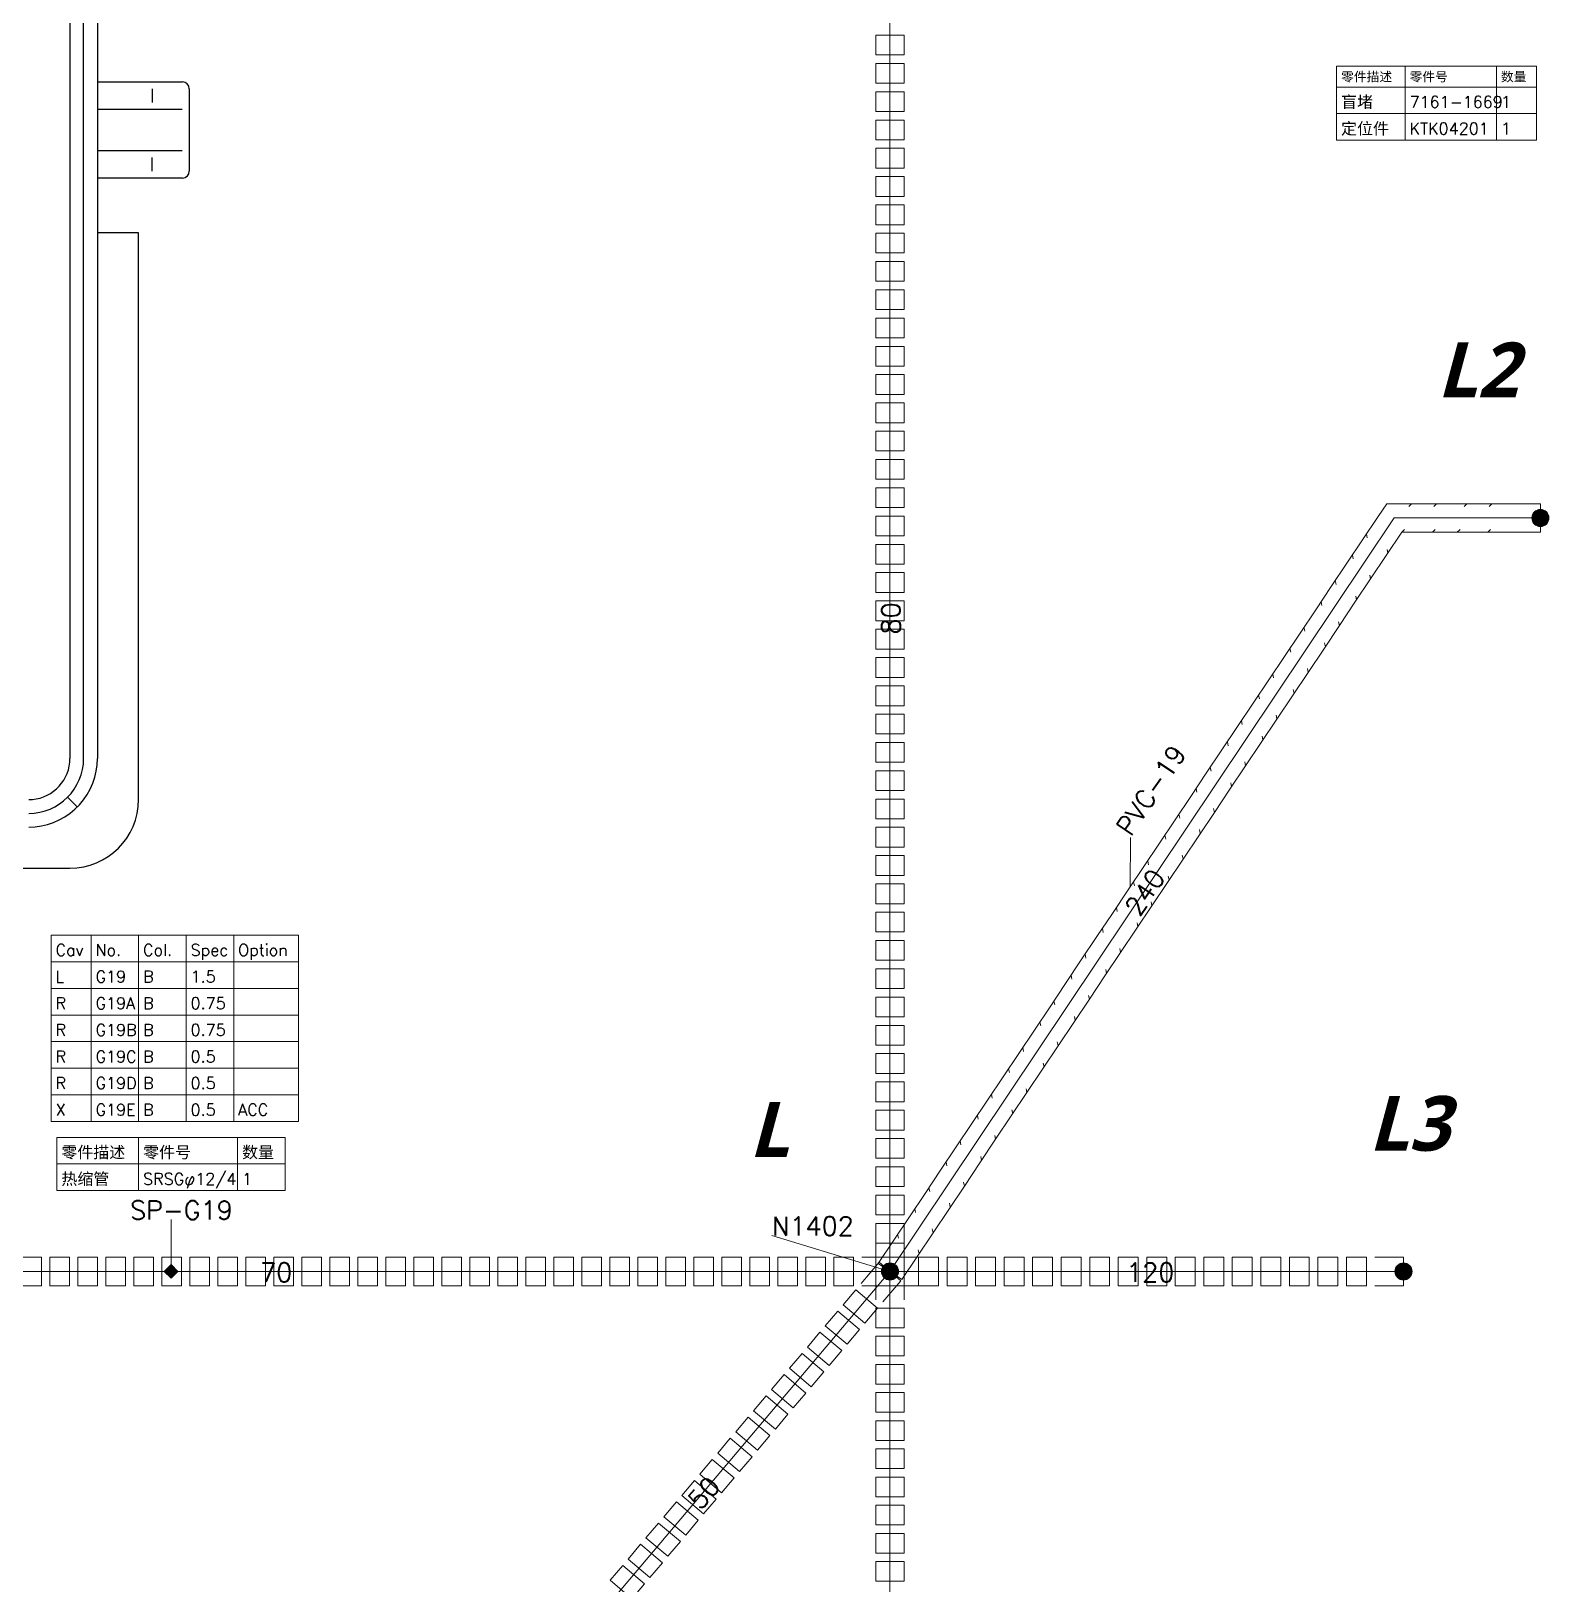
# Model space of a CAD drawing. Header units: millimetres. Extents: x 6 to 3615, y 6 to 858.
# Drawn here: x 2485.2 to 2706.9, y 379.6 to 606.4 of the extents above; entities that cross this region are included whole.
import ezdxf

# ---------------------------------------------------------------- set-up
doc = ezdxf.new("R2010")
doc.units = ezdxf.units.MM
doc.styles.add('SegoeUIBoldItalic_Style', font='segoeuiz.ttf')
doc.styles.add('Simplex_Style', font='simplex_.ttf')

msp = doc.modelspace()

# ---------------------------------------------------------------- hatches: boundary and pattern name
h = msp.add_hatch(color=0)
edge = h.paths.add_edge_path()
edge.add_arc((2705.65, 535.27), 1.25, 0, 360)
h = msp.add_hatch(color=0)
edge = h.paths.add_edge_path()
edge.add_arc((2705.65, 535.27), 1.25, 0, 360)
msp.add_hatch(color=0).paths.add_polyline_path([(2505.65, 424.27), (2504.65, 425.27), (2505.65, 426.27), (2506.65, 425.27)])
h = msp.add_hatch(color=0)
edge = h.paths.add_edge_path()
edge.add_arc((2610.65, 425.27), 1.25, 0, 360)
h = msp.add_hatch(color=0)
edge = h.paths.add_edge_path()
edge.add_arc((2610.65, 425.27), 1.25, 0, 360)
h = msp.add_hatch(color=0)
edge = h.paths.add_edge_path()
edge.add_arc((2685.65, 425.27), 1.25, 0, 360)
h = msp.add_hatch(color=0)
edge = h.paths.add_edge_path()
edge.add_arc((2685.65, 425.27), 1.25, 0, 360)

# ---------------------------------------------------------------- linework, layer by layer
at = {"color": 0, "linetype": 'Continuous', "lineweight": 30, "flags": 128}
for points in [[(2490.87, 782.36), (2490.87, 500.17)], [(2492.87, 500.17), (2492.87, 782.36)], [(2494.88, 782.36), (2494.88, 500.17)], [(2494.88, 598.93), (2507.31, 598.93)], [(2502.9, 597.93), (2502.9, 595.92)], [(2508.31, 597.93), (2508.31, 585.9)], [(2507.26, 594.92), (2494.88, 594.92)], [(2494.88, 588.91), (2507.26, 588.91)], [(2502.9, 585.9), (2502.9, 587.9)], [(2507.31, 584.9), (2494.88, 584.9)], [(2500.89, 494.15), (2500.89, 576.88), (2494.88, 576.88)], [(2484.85, 490.14), (2485.78, 490.18), (2486.7, 490.32), (2487.6, 490.53), (2488.47, 490.82), (2489.32, 491.2), (2490.13, 491.65), (2490.89, 492.17), (2491.61, 492.76), (2492.26, 493.41), (2492.85, 494.13), (2493.38, 494.89), (2493.83, 495.7), (2494.2, 496.55), (2494.49, 497.42), (2494.71, 498.33), (2494.84, 499.24), (2494.88, 500.17)], [(2484.85, 494.15), (2485.41, 494.18), (2485.96, 494.26), (2486.5, 494.38), (2487.03, 494.56), (2487.53, 494.78), (2488.02, 495.05), (2488.48, 495.37), (2488.91, 495.72), (2489.3, 496.11), (2489.65, 496.54), (2489.97, 497), (2490.24, 497.49), (2490.46, 497.99), (2490.64, 498.52), (2490.77, 499.06), (2490.84, 499.61), (2490.87, 500.17)], [(2491.94, 493.08), (2490.52, 494.5)], [(2441.75, 484.13), (2490.87, 484.13)]]:
    msp.add_lwpolyline(points, dxfattribs=at)
at = {"color": 0, "linetype": 'Continuous', "lineweight": 13, "flags": 128}
for points in [[(2610.65, 425.27), (2610.65, 615.27)], [(2675.89, 601.24), (2705.06, 601.24)], [(2675.89, 601.24), (2675.89, 590.41)], [(2675.89, 601.24), (2705.06, 601.24)], [(2685.89, 601.24), (2685.89, 590.41)], [(2699.22, 601.24), (2699.22, 590.41)], [(2705.06, 601.24), (2705.06, 590.41)], [(2675.89, 598.19), (2705.06, 598.19)], [(2675.89, 594.3), (2705.06, 594.3)], [(2675.89, 590.41), (2705.06, 590.41)], [(2610.65, 425.27), (2684.31, 535.27)], [(2684.31, 535.27), (2705.65, 535.27)], [(2645.75, 481.42), (2645.79, 488.64)], [(2488.12, 474.38), (2524.24, 474.38)], [(2488.12, 474.38), (2488.12, 447.16)], [(2488.12, 474.38), (2524.24, 474.38)], [(2493.96, 474.38), (2493.96, 447.16)], [(2500.9, 474.38), (2500.9, 447.16)], [(2507.85, 474.38), (2507.85, 447.16)], [(2514.79, 474.38), (2514.79, 447.16)], [(2524.24, 474.38), (2524.24, 447.16)], [(2488.12, 470.49), (2524.24, 470.49)], [(2488.12, 466.6), (2524.24, 466.6)], [(2488.12, 462.71), (2524.24, 462.71)], [(2488.12, 458.82), (2524.24, 458.82)], [(2488.12, 454.93), (2524.24, 454.93)], [(2488.12, 451.05), (2524.24, 451.05)], [(2488.12, 447.16), (2524.24, 447.16)], [(2488.97, 444.85), (2522.3, 444.85)], [(2488.97, 444.85), (2488.97, 437.07)], [(2488.97, 444.85), (2522.3, 444.85)], [(2500.91, 444.85), (2500.91, 437.07)], [(2515.36, 444.85), (2515.36, 437.07)], [(2522.3, 444.85), (2522.3, 437.07)], [(2488.97, 440.96), (2522.3, 440.96)], [(2488.97, 437.07), (2522.3, 437.07)], [(2505.65, 425.27), (2505.65, 432.85)], [(2610.65, 425.27), (2593.4, 430.52)], [(2430.65, 425.27), (2610.65, 425.27)], [(2610.65, 425.27), (2555.65, 360.27)], [(2610.65, 425.27), (2685.65, 425.27)], [(2610.65, 425.27), (2610.65, 240.27)]]:
    msp.add_lwpolyline(points, dxfattribs=at)
for points in [[(2612.73, 602.87), (2612.73, 605.77), (2608.57, 605.77), (2608.57, 602.87), (2612.73, 602.87)], [(2612.73, 598.74), (2612.73, 601.64), (2608.57, 601.64), (2608.57, 598.74), (2612.73, 598.74)], [(2612.73, 594.61), (2612.73, 597.5), (2608.57, 597.5), (2608.57, 594.61), (2612.73, 594.61)], [(2612.73, 590.48), (2612.73, 593.37), (2608.57, 593.37), (2608.57, 590.48), (2612.73, 590.48)], [(2612.73, 586.35), (2612.73, 589.24), (2608.57, 589.24), (2608.57, 586.35), (2612.73, 586.35)], [(2612.73, 582.22), (2612.73, 585.11), (2608.57, 585.11), (2608.57, 582.22), (2612.73, 582.22)], [(2612.73, 578.09), (2612.73, 580.98), (2608.57, 580.98), (2608.57, 578.09), (2612.73, 578.09)], [(2612.73, 573.96), (2612.73, 576.85), (2608.57, 576.85), (2608.57, 573.96), (2612.73, 573.96)], [(2612.73, 569.83), (2612.73, 572.72), (2608.57, 572.72), (2608.57, 569.83), (2612.73, 569.83)], [(2612.73, 565.7), (2612.73, 568.59), (2608.57, 568.59), (2608.57, 565.7), (2612.73, 565.7)], [(2612.73, 561.57), (2612.73, 564.46), (2608.57, 564.46), (2608.57, 561.57), (2612.73, 561.57)], [(2612.73, 557.44), (2612.73, 560.33), (2608.57, 560.33), (2608.57, 557.44), (2612.73, 557.44)], [(2612.73, 553.31), (2612.73, 556.2), (2608.57, 556.2), (2608.57, 553.31), (2612.73, 553.31)], [(2612.73, 549.18), (2612.73, 552.07), (2608.57, 552.07), (2608.57, 549.18), (2612.73, 549.18)], [(2612.73, 545.05), (2612.73, 547.94), (2608.57, 547.94), (2608.57, 545.05), (2612.73, 545.05)], [(2612.73, 540.92), (2612.73, 543.81), (2608.57, 543.81), (2608.57, 540.92), (2612.73, 540.92)], [(2612.73, 536.79), (2612.73, 539.68), (2608.57, 539.68), (2608.57, 536.79), (2612.73, 536.79)], [(2681.96, 535.5), (2683.2, 537.35)], [(2683.2, 537.35), (2685.42, 537.35)], [(2685.42, 537.35), (2689.47, 537.35)], [(2686.84, 537.35), (2686.43, 536.93)], [(2689.47, 537.35), (2693.51, 537.35)], [(2690.48, 537.35), (2690.07, 536.93)], [(2693.51, 537.35), (2697.56, 537.35)], [(2694.93, 537.35), (2694.52, 536.93)], [(2697.56, 537.35), (2701.6, 537.35)], [(2698.57, 537.35), (2698.17, 536.93)], [(2705.65, 537.35), (2701.6, 537.35)], [(2705.65, 533.18), (2705.65, 537.35)], [(2612.73, 532.66), (2612.73, 535.55), (2608.57, 535.55), (2608.57, 532.66), (2612.73, 532.66)], [(2679.67, 532.09), (2681.96, 535.5)], [(2680.25, 532.94), (2680.36, 532.37)], [(2683.14, 529.77), (2685.42, 533.18)], [(2685.42, 533.18), (2685.82, 533.6)], [(2685.42, 533.18), (2685.42, 533.18)], [(2685.42, 533.18), (2685.42, 533.18)], [(2685.42, 533.18), (2689.47, 533.18)], [(2689.47, 533.18), (2693.51, 533.18)], [(2689.87, 533.18), (2690.28, 533.6)], [(2693.51, 533.18), (2693.92, 533.6)], [(2693.51, 533.18), (2697.56, 533.18)], [(2697.56, 533.18), (2701.6, 533.18)], [(2697.96, 533.18), (2698.37, 533.6)], [(2705.65, 533.18), (2701.6, 533.18)], [(2612.73, 528.53), (2612.73, 531.42), (2608.57, 531.42), (2608.57, 528.53), (2612.73, 528.53)], [(2677.39, 528.68), (2679.67, 532.09)], [(2683.37, 530.11), (2683.25, 530.69)], [(2675.11, 525.27), (2677.39, 528.68)], [(2678.19, 529.88), (2678.31, 529.3)], [(2680.85, 526.37), (2683.14, 529.77)], [(2612.73, 524.4), (2612.73, 527.29), (2608.57, 527.29), (2608.57, 524.4), (2612.73, 524.4)], [(2675.68, 526.13), (2675.8, 525.55)], [(2678.57, 522.96), (2680.85, 526.37)], [(2680.85, 526.37), (2680.74, 526.94)], [(2672.83, 521.87), (2675.11, 525.27)], [(2678.8, 523.3), (2678.68, 523.87)], [(2612.73, 520.27), (2612.73, 523.16), (2608.57, 523.16), (2608.57, 520.27), (2612.73, 520.27)], [(2670.55, 518.46), (2672.83, 521.87)], [(2673.63, 523.06), (2673.74, 522.49)], [(2676.29, 519.55), (2678.57, 522.96)], [(2671.12, 519.31), (2671.23, 518.74)], [(2674.01, 516.14), (2676.29, 519.55)], [(2676.29, 519.55), (2676.17, 520.12)], [(2612.73, 516.14), (2612.73, 519.03), (2608.57, 519.03), (2608.57, 516.14), (2612.73, 516.14)], [(2668.26, 515.05), (2670.55, 518.46)], [(2674.24, 516.48), (2674.12, 517.05)], [(2612.73, 512), (2612.73, 514.9), (2608.57, 514.9), (2608.57, 512), (2612.73, 512)], [(2665.98, 511.64), (2668.26, 515.05)], [(2669.06, 516.24), (2669.18, 515.67)], [(2671.73, 512.73), (2674.01, 516.14)], [(2666.55, 512.49), (2666.67, 511.92)], [(2669.44, 509.32), (2671.73, 512.73)], [(2671.73, 512.73), (2671.61, 513.3)], [(2612.73, 507.87), (2612.73, 510.77), (2608.57, 510.77), (2608.57, 507.87), (2612.73, 507.87)], [(2663.7, 508.23), (2665.98, 511.64)], [(2669.67, 509.66), (2669.55, 510.24)], [(2661.42, 504.82), (2663.7, 508.23)], [(2664.5, 509.42), (2664.61, 508.85)], [(2667.16, 505.91), (2669.44, 509.32)], [(2612.73, 503.74), (2612.73, 506.64), (2608.57, 506.64), (2608.57, 503.74), (2612.73, 503.74)], [(2661.99, 505.68), (2662.1, 505.1)], [(2664.88, 502.5), (2667.16, 505.91)], [(2667.16, 505.91), (2667.04, 506.49)], [(2659.13, 501.41), (2661.42, 504.82)], [(2665.11, 502.85), (2664.99, 503.42)], [(2612.73, 499.61), (2612.73, 502.5), (2608.57, 502.5), (2608.57, 499.61), (2612.73, 499.61)], [(2656.85, 498.01), (2659.13, 501.41)], [(2659.93, 502.61), (2660.05, 502.03)], [(2662.6, 499.1), (2664.88, 502.5)], [(2657.42, 498.86), (2657.54, 498.29)], [(2660.31, 495.69), (2662.6, 499.1)], [(2662.6, 499.1), (2662.48, 499.67)], [(2612.73, 495.48), (2612.73, 498.37), (2608.57, 498.37), (2608.57, 495.48), (2612.73, 495.48)], [(2654.57, 494.6), (2656.85, 498.01)], [(2660.54, 496.03), (2660.42, 496.6)], [(2612.73, 491.35), (2612.73, 494.24), (2608.57, 494.24), (2608.57, 491.35), (2612.73, 491.35)], [(2652.29, 491.19), (2654.57, 494.6)], [(2655.37, 495.79), (2655.49, 495.22)], [(2658.03, 492.28), (2660.31, 495.69)], [(2652.86, 492.04), (2652.97, 491.47)], [(2655.75, 488.87), (2658.03, 492.28)], [(2658.03, 492.28), (2657.91, 492.85)], [(2612.73, 487.22), (2612.73, 490.11), (2608.57, 490.11), (2608.57, 487.22), (2612.73, 487.22)], [(2650, 487.78), (2652.29, 491.19)], [(2655.98, 489.21), (2655.86, 489.78)], [(2647.72, 484.37), (2650, 487.78)], [(2650.8, 488.97), (2650.92, 488.4)], [(2653.47, 485.46), (2655.75, 488.87)], [(2612.73, 483.09), (2612.73, 485.98), (2608.57, 485.98), (2608.57, 483.09), (2612.73, 483.09)], [(2648.29, 485.22), (2648.41, 484.65)], [(2651.18, 482.05), (2653.47, 485.46)], [(2653.47, 485.46), (2653.35, 486.03)], [(2645.44, 480.96), (2647.72, 484.37)], [(2651.41, 482.39), (2651.29, 482.97)], [(2612.73, 478.96), (2612.73, 481.85), (2608.57, 481.85), (2608.57, 478.96), (2612.73, 478.96)], [(2643.16, 477.55), (2645.44, 480.96)], [(2646.24, 482.16), (2646.36, 481.58)], [(2648.9, 478.64), (2651.18, 482.05)], [(2643.73, 478.41), (2643.84, 477.83)], [(2646.62, 475.24), (2648.9, 478.64)], [(2648.9, 478.64), (2648.78, 479.22)], [(2612.73, 474.83), (2612.73, 477.72), (2608.57, 477.72), (2608.57, 474.83), (2612.73, 474.83)], [(2640.87, 474.15), (2643.16, 477.55)], [(2646.85, 475.58), (2646.73, 476.15)], [(2638.59, 470.74), (2640.87, 474.15)], [(2641.67, 475.34), (2641.79, 474.77)], [(2644.34, 471.83), (2646.62, 475.24)], [(2612.73, 470.7), (2612.73, 473.59), (2608.57, 473.59), (2608.57, 470.7), (2612.73, 470.7)], [(2639.16, 471.59), (2639.28, 471.02)], [(2642.05, 468.42), (2644.34, 471.83)], [(2644.34, 471.83), (2644.22, 472.4)], [(2612.73, 466.57), (2612.73, 469.46), (2608.57, 469.46), (2608.57, 466.57), (2612.73, 466.57)], [(2636.31, 467.33), (2638.59, 470.74)], [(2642.28, 468.76), (2642.16, 469.33)], [(2634.03, 463.92), (2636.31, 467.33)], [(2637.11, 468.52), (2637.23, 467.95)], [(2639.77, 465.01), (2642.05, 468.42)], [(2612.73, 462.44), (2612.73, 465.33), (2608.57, 465.33), (2608.57, 462.44), (2612.73, 462.44)], [(2634.6, 464.77), (2634.72, 464.2)], [(2637.49, 461.6), (2639.77, 465.01)], [(2639.77, 465.01), (2639.65, 465.58)], [(2631.74, 460.51), (2634.03, 463.92)], [(2637.72, 461.94), (2637.6, 462.51)], [(2612.73, 458.31), (2612.73, 461.2), (2608.57, 461.2), (2608.57, 458.31), (2612.73, 458.31)], [(2629.46, 457.1), (2631.74, 460.51)], [(2632.54, 461.7), (2632.66, 461.13)], [(2635.21, 458.19), (2637.49, 461.6)], [(2630.03, 457.95), (2630.15, 457.38)], [(2632.92, 454.78), (2635.21, 458.19)], [(2635.21, 458.19), (2635.09, 458.77)], [(2612.73, 454.18), (2612.73, 457.07), (2608.57, 457.07), (2608.57, 454.18), (2612.73, 454.18)], [(2627.18, 453.69), (2629.46, 457.1)], [(2633.15, 455.12), (2633.03, 455.7)], [(2624.9, 450.29), (2627.18, 453.69)], [(2627.98, 454.89), (2628.1, 454.31)], [(2630.64, 451.38), (2632.92, 454.78)], [(2612.73, 450.05), (2612.73, 452.94), (2608.57, 452.94), (2608.57, 450.05), (2612.73, 450.05)], [(2628.36, 447.97), (2630.64, 451.38)], [(2630.64, 451.38), (2630.52, 451.95)], [(2622.61, 446.88), (2624.9, 450.29)], [(2625.47, 451.14), (2625.59, 450.56)], [(2612.73, 445.92), (2612.73, 448.81), (2608.57, 448.81), (2608.57, 445.92), (2612.73, 445.92)], [(2620.33, 443.47), (2622.61, 446.88)], [(2623.41, 448.07), (2623.53, 447.5)], [(2626.08, 444.56), (2628.36, 447.97)], [(2628.59, 448.31), (2628.47, 448.88)], [(2612.73, 441.79), (2612.73, 444.68), (2608.57, 444.68), (2608.57, 441.79), (2612.73, 441.79)], [(2623.79, 441.15), (2626.08, 444.56)], [(2626.08, 444.56), (2625.96, 445.13)], [(2618.05, 440.06), (2620.33, 443.47)], [(2620.9, 444.32), (2621.02, 443.75)], [(2612.73, 437.66), (2612.73, 440.55), (2608.57, 440.55), (2608.57, 437.66), (2612.73, 437.66)], [(2615.77, 436.65), (2618.05, 440.06)], [(2618.85, 441.25), (2618.97, 440.68)], [(2621.51, 437.74), (2623.79, 441.15)], [(2624.02, 441.49), (2623.9, 442.06)], [(2619.23, 434.33), (2621.51, 437.74)], [(2621.51, 437.74), (2621.39, 438.31)], [(2612.73, 433.53), (2612.73, 436.42), (2608.57, 436.42), (2608.57, 433.53), (2612.73, 433.53)], [(2613.48, 433.24), (2615.77, 436.65)], [(2616.34, 437.5), (2616.46, 436.93)], [(2611.2, 429.83), (2613.48, 433.24)], [(2614.28, 434.44), (2614.4, 433.86)], [(2616.95, 430.92), (2619.23, 434.33)], [(2619.46, 434.67), (2619.34, 435.25)], [(2612.73, 429.4), (2612.73, 432.29), (2608.57, 432.29), (2608.57, 429.4), (2612.73, 429.4)], [(2614.66, 427.52), (2616.95, 430.92)], [(2616.95, 430.92), (2616.83, 431.5)], [(2608.57, 425.27), (2608.57, 429.4)], [(2608.92, 426.42), (2611.2, 429.83)], [(2611.77, 430.69), (2611.89, 430.11)], [(2612.73, 425.27), (2612.73, 429.4)], [(2483.83, 423.18), (2486.7, 423.18), (2486.7, 427.35), (2483.83, 427.35), (2483.83, 423.18)], [(2487.92, 423.18), (2490.79, 423.18), (2490.79, 427.35), (2487.92, 427.35), (2487.92, 423.18)], [(2492.01, 423.18), (2494.88, 423.18), (2494.88, 427.35), (2492.01, 427.35), (2492.01, 423.18)], [(2496.11, 423.18), (2498.97, 423.18), (2498.97, 427.35), (2496.11, 427.35), (2496.11, 423.18)], [(2500.2, 423.18), (2503.06, 423.18), (2503.06, 427.35), (2500.2, 427.35), (2500.2, 423.18)], [(2504.29, 423.18), (2507.15, 423.18), (2507.15, 427.35), (2504.29, 427.35), (2504.29, 423.18)], [(2504.65, 425.27), (2505.65, 426.27), (2506.65, 425.27), (2505.65, 424.27)], [(2508.38, 423.18), (2511.24, 423.18), (2511.24, 427.35), (2508.38, 427.35), (2508.38, 423.18)], [(2512.47, 423.18), (2515.33, 423.18), (2515.33, 427.35), (2512.47, 427.35), (2512.47, 423.18)], [(2516.56, 423.18), (2519.42, 423.18), (2519.42, 427.35), (2516.56, 427.35), (2516.56, 423.18)], [(2520.65, 423.18), (2523.51, 423.18), (2523.51, 427.35), (2520.65, 427.35), (2520.65, 423.18)], [(2524.74, 423.18), (2527.61, 423.18), (2527.61, 427.35), (2524.74, 427.35), (2524.74, 423.18)], [(2528.83, 423.18), (2531.7, 423.18), (2531.7, 427.35), (2528.83, 427.35), (2528.83, 423.18)], [(2532.92, 423.18), (2535.79, 423.18), (2535.79, 427.35), (2532.92, 427.35), (2532.92, 423.18)], [(2537.01, 423.18), (2539.88, 423.18), (2539.88, 427.35), (2537.01, 427.35), (2537.01, 423.18)], [(2541.11, 423.18), (2543.97, 423.18), (2543.97, 427.35), (2541.11, 427.35), (2541.11, 423.18)], [(2545.2, 423.18), (2548.06, 423.18), (2548.06, 427.35), (2545.2, 427.35), (2545.2, 423.18)], [(2549.29, 423.18), (2552.15, 423.18), (2552.15, 427.35), (2549.29, 427.35), (2549.29, 423.18)], [(2553.38, 423.18), (2556.24, 423.18), (2556.24, 427.35), (2553.38, 427.35), (2553.38, 423.18)], [(2557.47, 423.18), (2560.33, 423.18), (2560.33, 427.35), (2557.47, 427.35), (2557.47, 423.18)], [(2561.56, 423.18), (2564.42, 423.18), (2564.42, 427.35), (2561.56, 427.35), (2561.56, 423.18)], [(2565.65, 423.18), (2568.51, 423.18), (2568.51, 427.35), (2565.65, 427.35), (2565.65, 423.18)], [(2569.74, 423.18), (2572.61, 423.18), (2572.61, 427.35), (2569.74, 427.35), (2569.74, 423.18)], [(2573.83, 423.18), (2576.7, 423.18), (2576.7, 427.35), (2573.83, 427.35), (2573.83, 423.18)], [(2577.92, 423.18), (2580.79, 423.18), (2580.79, 427.35), (2577.92, 427.35), (2577.92, 423.18)], [(2582.01, 423.18), (2584.88, 423.18), (2584.88, 427.35), (2582.01, 427.35), (2582.01, 423.18)], [(2586.11, 423.18), (2588.97, 423.18), (2588.97, 427.35), (2586.11, 427.35), (2586.11, 423.18)], [(2590.2, 423.18), (2593.06, 423.18), (2593.06, 427.35), (2590.2, 427.35), (2590.2, 423.18)], [(2594.29, 423.18), (2597.15, 423.18), (2597.15, 427.35), (2594.29, 427.35), (2594.29, 423.18)], [(2598.38, 423.18), (2601.24, 423.18), (2601.24, 427.35), (2598.38, 427.35), (2598.38, 423.18)], [(2602.47, 423.18), (2605.33, 423.18), (2605.33, 427.35), (2602.47, 427.35), (2602.47, 423.18)], [(2609.06, 426.61), (2606.44, 423.52)], [(2610.65, 427.35), (2606.56, 427.35)], [(2612.38, 424.11), (2608.92, 426.42)], [(2612.24, 423.92), (2609.06, 426.61)], [(2610.65, 423.18), (2610.65, 427.35)], [(2610.65, 427.35), (2614.82, 427.35)], [(2610.65, 423.18), (2610.65, 427.35)], [(2612.38, 424.11), (2614.66, 427.52)], [(2614.89, 427.86), (2614.77, 428.43)], [(2614.82, 423.18), (2617.73, 423.18), (2617.73, 427.35), (2614.82, 427.35), (2614.82, 423.18)], [(2618.98, 423.18), (2621.9, 423.18), (2621.9, 427.35), (2618.98, 427.35), (2618.98, 423.18)], [(2623.15, 423.18), (2626.07, 423.18), (2626.07, 427.35), (2623.15, 427.35), (2623.15, 423.18)], [(2627.32, 423.18), (2630.23, 423.18), (2630.23, 427.35), (2627.32, 427.35), (2627.32, 423.18)], [(2631.48, 423.18), (2634.4, 423.18), (2634.4, 427.35), (2631.48, 427.35), (2631.48, 423.18)], [(2635.65, 423.18), (2638.57, 423.18), (2638.57, 427.35), (2635.65, 427.35), (2635.65, 423.18)], [(2639.82, 423.18), (2642.73, 423.18), (2642.73, 427.35), (2639.82, 427.35), (2639.82, 423.18)], [(2643.98, 423.18), (2646.9, 423.18), (2646.9, 427.35), (2643.98, 427.35), (2643.98, 423.18)], [(2648.15, 423.18), (2651.07, 423.18), (2651.07, 427.35), (2648.15, 427.35), (2648.15, 423.18)], [(2652.32, 423.18), (2655.23, 423.18), (2655.23, 427.35), (2652.32, 427.35), (2652.32, 423.18)], [(2656.48, 423.18), (2659.4, 423.18), (2659.4, 427.35), (2656.48, 427.35), (2656.48, 423.18)], [(2660.65, 423.18), (2663.57, 423.18), (2663.57, 427.35), (2660.65, 427.35), (2660.65, 423.18)], [(2664.82, 423.18), (2667.73, 423.18), (2667.73, 427.35), (2664.82, 427.35), (2664.82, 423.18)], [(2668.98, 423.18), (2671.9, 423.18), (2671.9, 427.35), (2668.98, 427.35), (2668.98, 423.18)], [(2673.15, 423.18), (2676.07, 423.18), (2676.07, 427.35), (2673.15, 427.35), (2673.15, 423.18)], [(2677.32, 423.18), (2680.23, 423.18), (2680.23, 427.35), (2677.32, 427.35), (2677.32, 423.18)], [(2685.65, 427.35), (2681.48, 427.35)], [(2685.65, 423.18), (2685.65, 427.35)], [(2612.73, 425.27), (2608.57, 425.27)], [(2612.73, 425.27), (2608.57, 425.27)], [(2608.57, 425.27), (2608.57, 421.15)], [(2612.73, 425.27), (2612.73, 421.15)], [(2607, 417.73), (2608.84, 419.9), (2605.66, 422.59), (2603.82, 420.42), (2607, 417.73)], [(2610.65, 423.18), (2606.56, 423.18)], [(2612.24, 423.92), (2609.62, 420.82)], [(2610.65, 423.18), (2614.82, 423.18)], [(2685.65, 423.18), (2681.48, 423.18)], [(2604.38, 414.63), (2606.22, 416.8), (2603.04, 419.49), (2601.2, 417.33), (2604.38, 414.63)], [(2612.73, 417.04), (2612.73, 419.92), (2608.57, 419.92), (2608.57, 417.04), (2612.73, 417.04)], [(2601.77, 411.54), (2603.6, 413.71), (2600.42, 416.4), (2598.58, 414.23), (2601.77, 411.54)], [(2612.73, 412.93), (2612.73, 415.81), (2608.57, 415.81), (2608.57, 412.93), (2612.73, 412.93)], [(2599.15, 408.44), (2600.98, 410.61), (2597.8, 413.3), (2595.97, 411.14), (2599.15, 408.44)], [(2612.73, 408.82), (2612.73, 411.7), (2608.57, 411.7), (2608.57, 408.82), (2612.73, 408.82)], [(2596.53, 405.35), (2598.36, 407.52), (2595.18, 410.21), (2593.35, 408.04), (2596.53, 405.35)], [(2593.91, 402.25), (2595.74, 404.42), (2592.56, 407.11), (2590.73, 404.94), (2593.91, 402.25)], [(2612.73, 404.71), (2612.73, 407.59), (2608.57, 407.59), (2608.57, 404.71), (2612.73, 404.71)], [(2591.29, 399.16), (2593.12, 401.32), (2589.94, 404.02), (2588.11, 401.85), (2591.29, 399.16)], [(2612.73, 400.6), (2612.73, 403.48), (2608.57, 403.48), (2608.57, 400.6), (2612.73, 400.6)], [(2588.67, 396.06), (2590.5, 398.23), (2587.32, 400.92), (2585.49, 398.75), (2588.67, 396.06)], [(2612.73, 396.49), (2612.73, 399.37), (2608.57, 399.37), (2608.57, 396.49), (2612.73, 396.49)], [(2586.05, 392.97), (2587.88, 395.13), (2584.7, 397.83), (2582.87, 395.66), (2586.05, 392.97)], [(2583.43, 389.87), (2585.27, 392.04), (2582.08, 394.73), (2580.25, 392.56), (2583.43, 389.87)], [(2612.73, 392.38), (2612.73, 395.25), (2608.57, 395.25), (2608.57, 392.38), (2612.73, 392.38)], [(2580.81, 386.78), (2582.65, 388.94), (2579.47, 391.64), (2577.63, 389.47), (2580.81, 386.78)], [(2612.73, 388.27), (2612.73, 391.14), (2608.57, 391.14), (2608.57, 388.27), (2612.73, 388.27)], [(2578.19, 383.68), (2580.03, 385.85), (2576.85, 388.54), (2575.01, 386.37), (2578.19, 383.68)], [(2575.57, 380.59), (2577.41, 382.75), (2574.23, 385.44), (2572.39, 383.28), (2575.57, 380.59)], [(2612.73, 384.15), (2612.73, 387.03), (2608.57, 387.03), (2608.57, 384.15), (2612.73, 384.15)], [(2572.96, 377.49), (2574.79, 379.66), (2571.61, 382.35), (2569.77, 380.18), (2572.96, 377.49)], [(2612.73, 380.04), (2612.73, 382.92), (2608.57, 382.92), (2608.57, 380.04), (2612.73, 380.04)]]:
    msp.add_lwpolyline(points, close=True, dxfattribs=at)
at = {"color": 0, "linetype": 'Continuous', "lineweight": 13}
for centre in [(2705.65, 535.27), (2705.65, 535.27), (2610.65, 425.27), (2610.65, 425.27), (2685.65, 425.27), (2685.65, 425.27)]:
    msp.add_circle(centre, 1.25, dxfattribs=at)
at = {"color": 0, "linetype": 'Continuous', "lineweight": 30}
for centre, radius, start, end in [((2507.31, 597.93), 1, 0, 90), ((2507.31, 585.9), 1, -89, 1), ((2484.85, 500.17), 8.02, -90, 0), ((2490.87, 494.15), 10.02, -90, 0)]:
    msp.add_arc(centre, radius, start, end, dxfattribs=at)

# ---------------------------------------------------------------- texts
at = {"color": 0, "linetype": 'Continuous', "style": 'Simplex_Style'}
for s, height, p in [('零件描述', 1.367, (2676.54, 599.01)), ('零件号', 1.367, (2686.54, 599.01)), ('数量', 1.367, (2699.88, 599.01)), ('盲堵', 1.709, (2676.54, 595.16)), ('7161-1669', 1.709, (2686.54, 595.16)), ('1', 1.71, (2699.88, 595.16)), ('定位件', 1.709, (2676.54, 591.27)), ('KTK04201', 1.709, (2686.54, 591.27)), ('1', 1.71, (2699.88, 591.27)), ('Cav', 1.709, (2488.77, 471.35)), ('No.', 1.709, (2494.61, 471.35)), ('Col.', 1.709, (2501.55, 471.35)), ('Spec', 1.709, (2508.5, 471.35)), ('Option', 1.709, (2515.44, 471.35)), ('L', 1.71, (2488.77, 467.46)), ('G19', 1.709, (2494.61, 467.46)), ('B', 1.71, (2501.55, 467.46)), ('1.5', 1.709, (2508.5, 467.46)), ('R', 1.71, (2488.77, 463.57)), ('G19A', 1.709, (2494.61, 463.57)), ('B', 1.71, (2501.55, 463.57)), ('0.75', 1.709, (2508.5, 463.57)), ('R', 1.71, (2488.77, 459.68)), ('G19B', 1.709, (2494.61, 459.68)), ('B', 1.71, (2501.55, 459.68)), ('0.75', 1.709, (2508.5, 459.68)), ('R', 1.71, (2488.77, 455.79)), ('G19C', 1.709, (2494.61, 455.79)), ('B', 1.71, (2501.55, 455.79)), ('0.5', 1.709, (2508.5, 455.79)), ('R', 1.71, (2488.77, 451.91)), ('G19D', 1.709, (2494.61, 451.91)), ('B', 1.71, (2501.55, 451.91)), ('0.5', 1.709, (2508.5, 451.91)), ('X', 1.71, (2488.77, 448.02)), ('G19E', 1.709, (2494.61, 448.02)), ('B', 1.71, (2501.55, 448.02)), ('0.5', 1.709, (2508.5, 448.02)), ('ACC', 1.709, (2515.44, 448.02)), ('零件描述', 1.709, (2489.62, 441.82)), ('零件号', 1.709, (2501.56, 441.82)), ('数量', 1.709, (2516.01, 441.82)), ('热缩管', 1.709, (2489.62, 437.93)), ('SRSGφ12/4', 1.709, (2501.56, 437.93)), ('1', 1.71, (2516.01, 437.93)), ('SP-G19', 2.734, (2499.65, 432.85)), ('N1402', 2.734, (2593.4, 430.52)), ('70', 2.734, (2518.65, 423.77)), ('120', 2.734, (2645.15, 423.77))]:
    msp.add_text(s, height=height, dxfattribs=at).set_placement(p)
for s, rotation, p in [('80', -270, (2612.15, 518.27)), ('PVC-19', -304, (2645.79, 488.64)), ('240', -304, (2647.05, 476.94)), ('50', -311, (2582.97, 390.27))]:
    msp.add_text(s, height=2.734, rotation=rotation, dxfattribs=at).set_placement(p)
at = {"char_height": 8, "attachment_point": 1, "style": 'SegoeUIBoldItalic_Style'}
for s, insert in [('{\\fSegoe UI Semilight|b1|i1|c134|p34;\\C1;L2}', (2690.51, 560.89)), ('{\\fSegoe UI Semilight|b1|i1|c134|p34;\\C1;L}', (2590, 450)), ('{\\fSegoe UI Semilight|b1|i1|c134|p34;\\C1;L3}', (2680.51, 450.89))]:
    msp.add_mtext_dynamic_manual_height_columns(s, width=42.6639, gutter_width=12.5, heights=[2.5], dxfattribs=dict(at, insert=insert))

doc.saveas('drawing.dxf')
